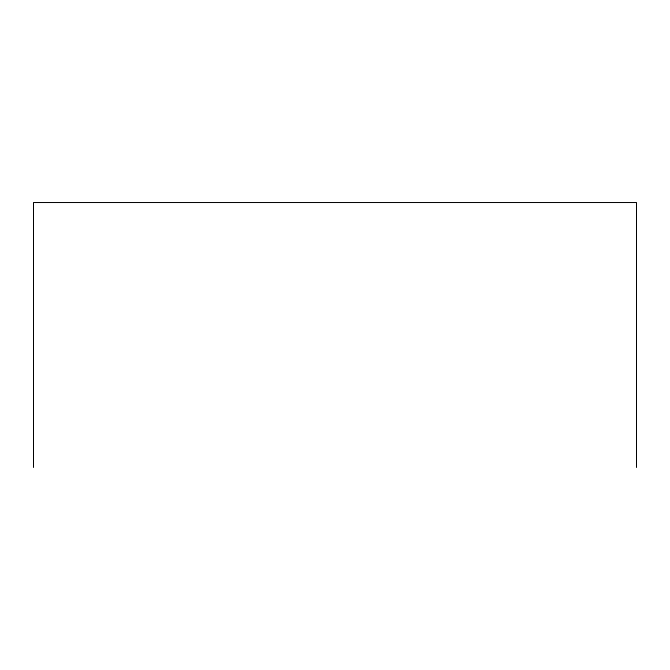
<?xml version="1.0" encoding="UTF-8"?>
<svg xmlns="http://www.w3.org/2000/svg" width="670" height="670" viewBox="0 0 670 670"><rect width="100%" height="100%" fill="white"/><g stroke="black" fill="none" stroke-linecap="round" stroke-linejoin="round"><path stroke-width="1" d="M636.5 467.476L636.5 202.524L33.5 202.524L33.5 467.476"/></g></svg>
